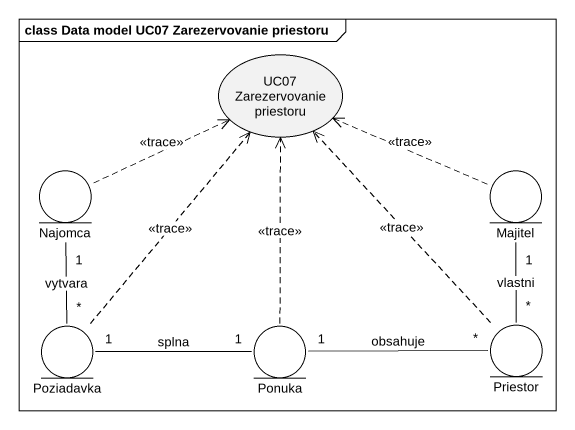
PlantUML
@startuml
mainframe class Data model UC07 Zarezervovanie priestoru
usecase "UC07 Zarezervovanie priestoru" as UC07_Zarezervovanie
entity Najomca
entity Majitel
entity Poziadavka
entity Ponuka
entity Priestor
Najomca .right.> UC07_Zarezervovanie : <<trace>>
Najomca "1" -- "*" Poziadavka : vytvara
Majitel .left.> UC07_Zarezervovanie : <<trace>>
Majitel "1" -- "*" Priestor : vlastni
Poziadavka .up.> UC07_Zarezervovanie : <<trace>>
Poziadavka "1" -right- "1" Ponuka : splna
Ponuka .up.> UC07_Zarezervovanie : <<trace>>
Ponuka "1" -right- "*" Priestor : obsahuje
Priestor .up.> UC07_Zarezervovanie : <<trace>>
@enduml
